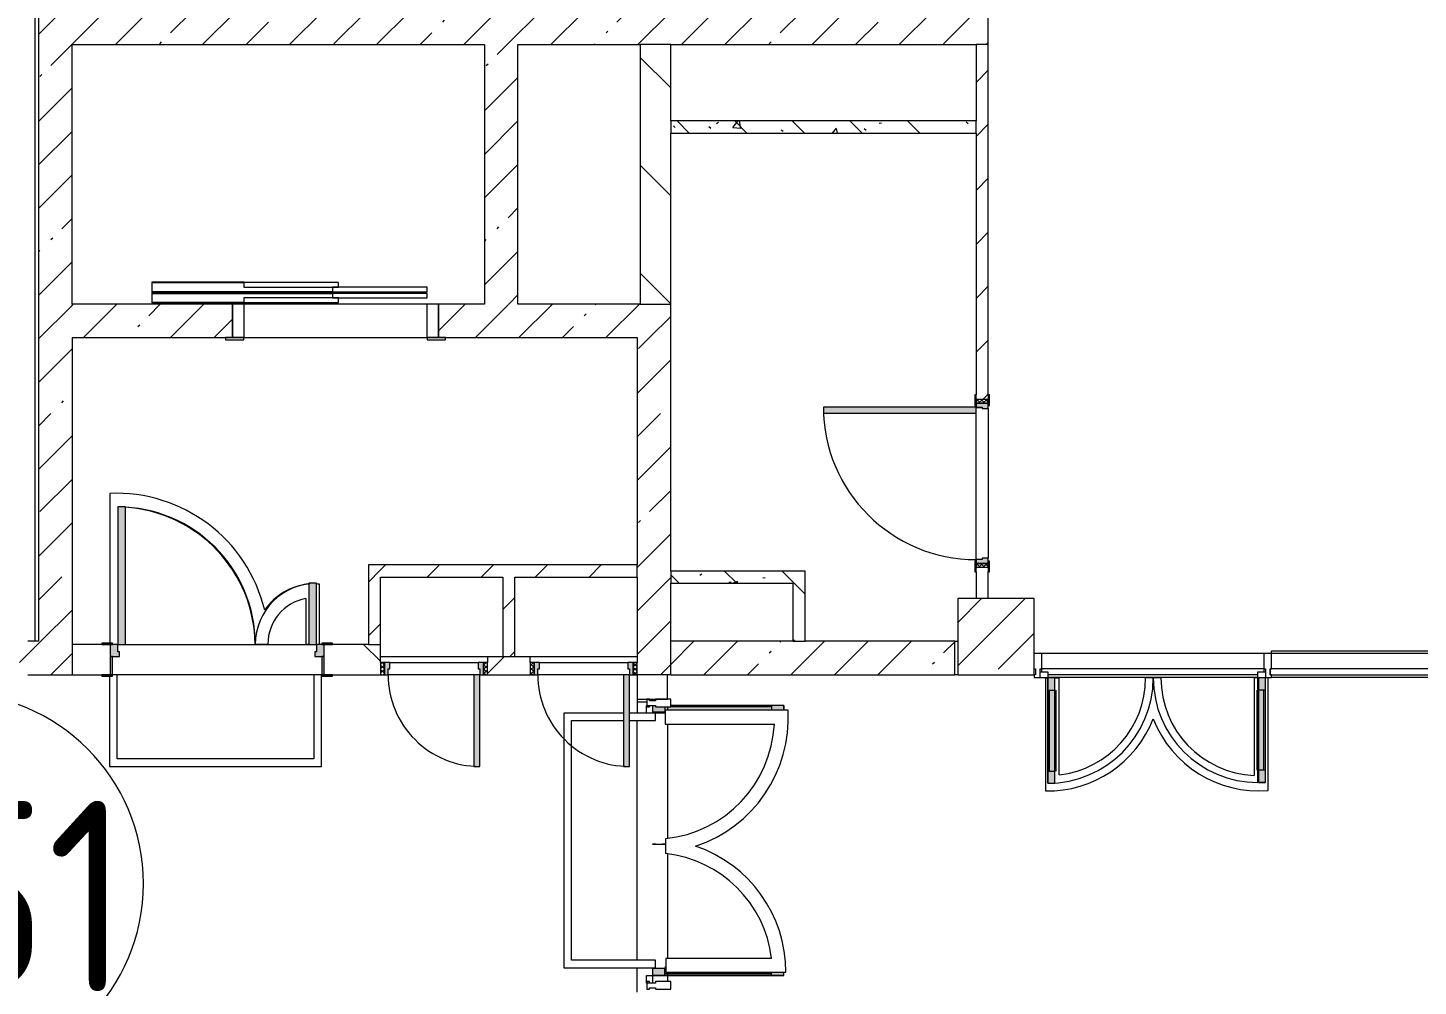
# Model space of a CAD drawing. Header units: millimetres. Extents: x 39815 to 261742, y -8553 to 29000.
# Drawn here: x 229242 to 238347, y 11360 to 17640 of the extents above; entities that cross this region are included whole.
import ezdxf

# ---------------------------------------------------------------- set-up
doc = ezdxf.new("R2010")
doc.units = ezdxf.units.MM
for name, color, linetype, lineweight in [('A-AREA-IDEN', 7, 'Continuous', 9), ('A-GLAZ-CURT-2', 7, 'Continuous', 5), ('A-GLAZ-CWMG-2', 7, 'Continuous', 5), ('A-WALL-2', 7, 'Continuous', 9), ('I-WALL-3', 7, 'Continuous', 5), ('S-COLS', 7, 'Continuous', 5)]:
    doc.layers.add(name, color=color, linetype=linetype, lineweight=lineweight)
for name, color, linetype, lineweight, true_color in [('A-DETL-GENF-3', 7, 'Continuous', 5, 0xe2e2e2), ('A-DETL-GENF-4', 7, 'Continuous', 5, 0xaaaaaa), ('A-DOOR-2', 7, 'Continuous', 5, 0xaaaaaa), ('A-DOOR-3', 7, 'Continuous', 5, 0xe2e2e2), ('A-DOOR-FRAM-2', 7, 'Continuous', 5, 0xe2e2e2), ('A-DOOR-FRAM-3', 7, 'Continuous', 5, 0xaaaaaa), ('A-FLOR-1', 7, 'Continuous', 5, 0xaaaaaa), ('I-WALL-5', 7, 'Continuous', 5, 0x787878)]:
    doc.layers.add(name, color=color, linetype=linetype, lineweight=lineweight, true_color=true_color)
doc.styles.add('GOST Common_3', font='GOST_Common.ttf', dxfattribs={"width": 0.9, "height": 1250})
pattern_1 = [(45, (134731.94, 0), (-285.1231, 285.1231), []), (45, (135017.06, 0), (-285.1231, 285.1231), [504.031, -100.806, 16.764, -84.042])]
pattern_2 = [(135, (134731.94, 0), (-353.5534, -353.5534), [])]
pattern_3 = [(45, (134731.94, 0), (-176.7767, 176.7767), [])]
pattern_4 = [(135, (134731.94, 0), (-377.1708, -377.1708), [533.4, -88.9, 17.78, -88.9]), (135, (134731.94, 376.94), (-377.1708, -377.1708), []), (50, (134731.94, 0), (637.6445, -55.7866), [66.675, -733.425]), (355, (134731.94, 0), (-123.3494, 668.6992), [53.34, -586.74]), (100.451, (134785.1, -4.65), (514.299, 612.908), [56.665, -623.315]), (46.184, (134731.94, 177.8), (948.7764, -147.1497), [100.012, -1100.137]), (96.636, (134811, 165.5), (830.909, 865.997), [84.998, -934.973]), (351.184, (134731.9, 177.8), (830.918, 865.988), [80.01, -880.11]), (21, (134820.84, 133.35), (530.6506, -357.9283), [66.675, -733.425]), (326, (134820.84, 133.35), (216.308, 644.6585), [53.34, -586.74]), (71.451, (134865.06, 103.5), (746.9596, 286.7243), [56.665, -623.315]), (37.5, (134731.94, 0), (10.81053, 295.9426), [16.764, -562.864, 16.764, -578.866, -588.962]), (37.5, (134731.94, 0), (10.81053, 295.9426), [-1175.258, 16.764, -572.198]), (7.5, (134731.94, 0), (233.8692, 350.6318), [16.764, -322.834, 16.764, -549.529, -224.472]), (7.5, (134731.94, 0), (233.8692, 350.6318), [-905.891, 16.764, -207.708]), (327.5, (134533.7, 0), (474.5678, -20.0513), [16.764, -205.486, 16.764, -676.656, -920.115]), (327.5, (134533.7, 0), (474.5678, -20.0513), [-915.67, 16.764, -903.351]), (317.5, (134444.8, 0), (518.4522, 88.9934), [16.764, -272.161, 16.764, -443.738, -653.415]), (317.5, (134444.8, 0), (518.4522, 88.9934), [-749.427, 16.764, -636.651])]

# ---------------------------------------------------------------- blocks, each defined once
blk = doc.blocks.new('110_Дверь_СКБ_1Ст_Внутренняя1 - Д-3б_п_ 1100x2100h_много всего 2-32816779-Общий план 2 этажа с размещением фрагментов 2_8-2_11')
at = {"layer": 'A-DOOR-2'}
h = blk.add_hatch(dxfattribs=at)
h.set_pattern_fill('FP_12', color=256, style=0, pattern_type=2)
h.set_pattern_definition([(135, (1751.41, 104.685), (-14.14214, -14.14214), []), (225, (1751.41, 104.685), (14.14214, -14.14214), [])])
h.paths.add_polyline_path([(537.5, -40), (562.5, -40), (562.5, 40), (537.5, 40)])
at = {"layer": 'A-DOOR-3'}
h = blk.add_hatch(color=256, dxfattribs=at)
h.paths.add_polyline_path([(-512.5, 40), (-512.5, -40), (-477.5, -40), (-477.5, 0), (-487.5, 0), (-487.5, 40)])
h.paths.add_polyline_path([(502.5, 0), (502.5, -40), (537.5, -40), (537.5, 40), (512.5, 40), (512.5, 0)])
at = {"layer": 'A-DOOR-FRAM-2'}
for points in [[(472.5, 40), (512.5, 40), (512.5, 1040), (472.5, 1040), (472.5, 350.8)], [(-567.5, 40), (-497.5, 40), (-497.5, 48), (-567.5, 48)], [(522.5, 40), (592.5, 40), (592.5, 48), (522.5, 48)], [(-567.5, -48), (-497.5, -48), (-497.5, -40), (-567.5, -40)], [(522.5, -48), (592.5, -48), (592.5, -40), (522.5, -40)]]:
    blk.add_hatch(color=256, dxfattribs=at).paths.add_polyline_path(points)
at = {"layer": 'A-DOOR-FRAM-3'}
h = blk.add_hatch(dxfattribs=at)
h.set_pattern_fill('FP_13', color=256, style=0, pattern_type=2)
h.set_pattern_definition([(45, (-371.384, 104.685), (-14.1421, 14.1421), []), (135, (-371.384, 104.685), (-14.1421, -14.1421), [])])
h.paths.add_polyline_path([(-537.5, -40), (-512.5, -40), (-512.5, 40), (-537.5, 40)])
at = {"layer": 'A-DOOR-2'}
for p, q in [((512.5, 1040), (472.5, 1040)), ((472.5, 1040), (472.5, 40)), ((512.5, 40), (512.5, 1040)), ((472.5, 40), (512.5, 40))]:
    blk.add_line(p, q, dxfattribs=at)
blk.add_arc((512.5, 40), 1000, 90, 180, dxfattribs=at)
at = {"layer": 'A-DOOR-FRAM-3'}
for p, q in [((-497.5, 48), (-567.5, 48)), ((-567.5, 48), (-567.5, 40)), ((-567.5, 40), (-497.5, 40)), ((-512.5, 40), (-537.5, 40)), ((-537.5, 40), (-537.5, -40)), ((-487.5, 40), (-512.5, 40)), ((-512.5, 40), (-512.5, -40)), ((-512.5, -40), (-512.5, 40)), ((-497.5, 40), (-512.5, 40)), ((-512.5, 40), (-512.5, 39)), ((-512.5, 39), (-497.5, 39)), ((-497.5, 40), (-497.5, 48)), ((-497.5, 39), (-497.5, 40)), ((-487.5, 0), (-487.5, 40)), ((-477.5, 0), (-487.5, 0)), ((-477.5, -40), (-477.5, 0)), ((512.5, 0), (502.5, 0)), ((502.5, 0), (502.5, -40)), ((512.5, 40), (512.5, 0)), ((537.5, 40), (512.5, 40)), ((592.5, 48), (522.5, 48)), ((522.5, 48), (522.5, 40)), ((537.5, 40), (522.5, 40)), ((522.5, 40), (522.5, 39)), ((522.5, 40), (592.5, 40)), ((522.5, 39), (537.5, 39)), ((537.5, -40), (537.5, 40)), ((562.5, 40), (537.5, 40)), ((537.5, 40), (537.5, -40)), ((537.5, 39), (537.5, 40)), ((562.5, -40), (562.5, 40)), ((592.5, 40), (592.5, 48)), ((-497.5, -40), (-567.5, -40)), ((-567.5, -40), (-567.5, -48)), ((-567.5, -48), (-497.5, -48)), ((-537.5, -40), (-512.5, -40)), ((-497.5, -39), (-512.5, -39)), ((-512.5, -39), (-512.5, -40)), ((-512.5, -40), (-477.5, -40)), ((-512.5, -40), (-497.5, -40)), ((-497.5, -40), (-497.5, -39)), ((-497.5, -48), (-497.5, -40)), ((502.5, -40), (537.5, -40)), ((537.5, -39), (522.5, -39)), ((522.5, -39), (522.5, -40)), ((522.5, -40), (537.5, -40)), ((592.5, -40), (522.5, -40)), ((522.5, -40), (522.5, -48)), ((522.5, -48), (592.5, -48)), ((537.5, -40), (537.5, -39)), ((537.5, -40), (562.5, -40)), ((592.5, -48), (592.5, -40))]:
    blk.add_line(p, q, dxfattribs=at)
blk = doc.blocks.new('110_Дверь_СКБ_2Ст - Д-3а 1450x2100h_Лестничная клетка из коридора-32352288-Общий план 2 этажа с размещением фрагментов 2_8-2_11')
at = {"layer": 'A-DOOR-3'}
for points in [[(-587.5, 100), (-587.5, 1000), (-637.5, 1000), (-637.5, 100)], [(662.5, 100), (662.5, 500), (612.5, 500), (612.5, 100)], [(712.5, -100), (712.5, 20), (697.5, 20), (697.5, -100)]]:
    blk.add_hatch(color=256, dxfattribs=at).paths.add_polyline_path(points)
h = blk.add_hatch(color=256, dxfattribs=at)
h.paths.add_polyline_path([(652.5, 20), (712.5, 20), (712.5, 100), (662.5, 100), (662.5, 50), (652.5, 50)])
h.paths.add_polyline_path([(-687.5, 20), (-627.5, 20), (-627.5, 50), (-637.5, 50), (-637.5, 100), (-687.5, 100)])
at = {"layer": 'A-DOOR-FRAM-2'}
for points in [[(-672.5, 100), (-672.5, 108), (-742.5, 108), (-742.5, 100)], [(767.5, 100), (767.5, 108), (697.5, 108), (697.5, 100)], [(-672.5, -100), (-672.5, 20), (-687.5, 20), (-687.5, -100)], [(-672.5, -108), (-672.5, -100), (-742.5, -100), (-742.5, -108)], [(767.5, -108), (767.5, -100), (697.5, -100), (697.5, -108)]]:
    blk.add_hatch(color=256, dxfattribs=at).paths.add_polyline_path(points)
at = {"layer": 'A-DOOR-2'}
for p, q in [((-637.5, 1000), (-637.5, 100)), ((-587.5, 1000), (-637.5, 1000)), ((-587.5, 100), (-587.5, 1000)), ((662.5, 500), (612.5, 500)), ((612.5, 500), (612.5, 100)), ((662.5, 100), (662.5, 500)), ((-637.5, 100), (-587.5, 100)), ((612.5, 100), (662.5, 100))]:
    blk.add_line(p, q, dxfattribs=at)
for centre, radius, start, end in [((-637.5, 100), 900, 0, 90), ((662.5, 100), 400, 90, 180)]:
    blk.add_arc(centre, radius, start, end, dxfattribs=at)
at = {"layer": 'A-DOOR-FRAM-3'}
for p, q in [((-672.5, 108), (-742.5, 108)), ((-742.5, 108), (-742.5, 100)), ((-742.5, 100), (-672.5, 100)), ((-637.5, 100), (-687.5, 100)), ((-687.5, 100), (-687.5, 20)), ((-672.5, 100), (-672.5, 108)), ((-637.5, 50), (-637.5, 100)), ((662.5, 100), (662.5, 50)), ((712.5, 100), (662.5, 100)), ((767.5, 108), (697.5, 108)), ((697.5, 108), (697.5, 100)), ((697.5, 100), (767.5, 100)), ((712.5, 20), (712.5, 100)), ((767.5, 100), (767.5, 108)), ((-687.5, 20), (-627.5, 20)), ((-672.5, 20), (-687.5, 20)), ((-687.5, 20), (-687.5, -100)), ((-672.5, -100), (-672.5, 20)), ((-627.5, 50), (-637.5, 50)), ((-627.5, 20), (-627.5, 50)), ((662.5, 50), (652.5, 50)), ((652.5, 50), (652.5, 20)), ((652.5, 20), (712.5, 20)), ((712.5, 20), (697.5, 20)), ((697.5, 20), (697.5, -100)), ((712.5, -100), (712.5, 20)), ((-672.5, -100), (-742.5, -100)), ((-742.5, -100), (-742.5, -108)), ((-742.5, -108), (-672.5, -108)), ((-687.5, -100), (-672.5, -100)), ((-672.5, -108), (-672.5, -100)), ((697.5, -100), (712.5, -100)), ((767.5, -100), (697.5, -100)), ((697.5, -100), (697.5, -108)), ((697.5, -108), (767.5, -108)), ((767.5, -108), (767.5, -100))]:
    blk.add_line(p, q, dxfattribs=at)
blk = doc.blocks.new('110_Дверь_СКБ_1Ст - д-18 700x2100h_Технический шкаф ЭОМ и СС-23698042-Общий план 2 этажа с размещением фрагментов 2_8-2_11')
at = {"layer": 'A-DOOR-2'}
h = blk.add_hatch(dxfattribs=at)
h.set_pattern_fill('FP_139', color=256, style=0, pattern_type=2)
h.set_pattern_definition([(135, (1951.41, 124.685), (-14.14214, -14.14214), []), (225, (1951.41, 124.685), (14.14214, -14.14214), [])])
h.paths.add_polyline_path([(362.5, 60), (337.5, 60), (337.5, -20), (362.5, -20)])
at = {"layer": 'A-DOOR-3'}
h = blk.add_hatch(color=256, dxfattribs=at)
h.paths.add_polyline_path([(312.5, 60), (312.5, 20), (302.5, 20), (302.5, -20), (337.5, -20), (337.5, 60)])
h.paths.add_polyline_path([(-287.5, 60), (-312.5, 60), (-312.5, -20), (-277.5, -20), (-277.5, 20), (-287.5, 20)])
at = {"layer": 'A-DOOR-FRAM-2'}
blk.add_hatch(color=256, dxfattribs=at).paths.add_polyline_path([(-247.5, 660), (-287.5, 660), (-287.5, 60), (-247.5, 60), (-247.5, 335.9)])
at = {"layer": 'A-DOOR-FRAM-3'}
h = blk.add_hatch(dxfattribs=at)
h.set_pattern_fill('FP_140', color=256, style=0, pattern_type=2)
h.set_pattern_definition([(45, (-171.384, 124.685), (-14.1421, 14.1421), []), (135, (-171.384, 124.685), (-14.1421, -14.1421), [])])
h.paths.add_polyline_path([(-312.5, 60), (-337.5, 60), (-337.5, -20), (-312.5, -20)])
at = {"layer": 'A-DOOR-2'}
for p, q in [((-287.5, 660), (-287.5, 60)), ((-247.5, 660), (-287.5, 660)), ((-247.5, 60), (-247.5, 660)), ((-287.5, 60), (-247.5, 60))]:
    blk.add_line(p, q, dxfattribs=at)
blk.add_arc((-287.5, 60), 600, 360, 90, dxfattribs=at)
at = {"layer": 'A-DOOR-FRAM-3'}
for p, q in [((-312.5, 60), (-337.5, 60)), ((-337.5, 60), (-337.5, -20)), ((-287.5, 60), (-312.5, 60)), ((-312.5, 60), (-312.5, -20)), ((-312.5, -20), (-312.5, 60)), ((-287.5, 20), (-287.5, 60)), ((-277.5, 20), (-287.5, 20)), ((-277.5, -20), (-277.5, 20)), ((-247.5, 60), (312.5, 60)), ((312.5, 20), (302.5, 20)), ((302.5, 20), (302.5, -20)), ((312.5, 60), (312.5, 20)), ((337.5, 60), (312.5, 60)), ((337.5, -20), (337.5, 60)), ((362.5, 60), (337.5, 60)), ((337.5, 60), (337.5, -20)), ((362.5, -20), (362.5, 60)), ((-337.5, -20), (-312.5, -20)), ((-312.5, -20), (-277.5, -20)), ((302.5, -20), (-277.5, -20)), ((302.5, -20), (337.5, -20)), ((337.5, -20), (362.5, -20))]:
    blk.add_line(p, q, dxfattribs=at)
blk = doc.blocks.new('BSC_Колонна _Прямоугольная - 500х500-17857564-Общий план 2 этажа с размещением фрагментов 2_8-2_11')
at = {"layer": 'S-COLS'}
h = blk.add_hatch(dxfattribs=at)
h.set_pattern_fill('FP_170', color=256, style=0, pattern_type=2)
h.set_pattern_definition([(45, (-100850, -13650), (-285.1231, 285.1231), []), (45, (-100564.88, -13650), (-285.1231, 285.1231), [504.031, -100.806, 16.764, -84.042])])
h.paths.add_polyline_path([(-250, -250), (250, -250), (250, 250), (-250, 250), (-250, 14.4)])
for p, q in [((250, 250), (-250, 250)), ((-250, 250), (-250, -250)), ((250, -250), (250, 250)), ((-250, -250), (250, -250))]:
    blk.add_line(p, q, dxfattribs=at)
blk = doc.blocks.new('DOR_Дверь лифта - 1350х2050h-19118285-Общий план 2 этажа с размещением фрагментов 2_8-2_11')
at = {"layer": 'A-DOOR-2'}
for p, q in [((-600, 125), (-720, 125)), ((-720, 125), (-720, 110)), ((-720, 110), (-600, 110)), ((-675, 110), (-675, -110)), ((-600, 110), (-675, 110)), ((-600, 110), (-600, 125)), ((600, 110), (-600, 110)), ((-600, 110), (-600, -110)), ((720, 125), (600, 125)), ((600, 125), (600, 110)), ((600, -110), (600, 110)), ((675, 110), (600, 110)), ((600, 110), (720, 110)), ((675, -110), (675, 110)), ((720, 110), (720, 125)), ((-675, -110), (-600, -110)), ((-600, -110), (600, -110)), ((-600, -150), (-600, -180)), ((20, -150), (-600, -150)), ((-600, -180), (20, -180)), ((-20, -120), (-20, -150)), ((600, -120), (-20, -120)), ((-20, -150), (600, -150)), ((20, -180), (20, -150)), ((600, -110), (675, -110)), ((600, -150), (600, -120)), ((-600, -190), (-600, -220)), ((20, -190), (-600, -190)), ((-600, -220), (20, -220)), ((-20, -220), (-20, -250)), ((600, -220), (-20, -220)), ((-20, -250), (600, -250)), ((20, -220), (20, -190)), ((600, -250), (600, -220))]:
    blk.add_line(p, q, dxfattribs=at)
at = {"layer": 'A-DOOR-FRAM-3'}
for p, q in [((1200, -180), (20, -180)), ((20, -180), (20, -183)), ((600, -117), (600, -120)), ((1203, -117), (600, -117)), ((600, -120), (1200, -120)), ((1200, -120), (1200, -180)), ((1203, -183), (1203, -117)), ((20, -183), (1203, -183)), ((1203, -187), (20, -187)), ((20, -187), (20, -190)), ((20, -190), (1200, -190)), ((600, -250), (600, -253)), ((1200, -250), (600, -250)), ((600, -253), (1203, -253)), ((1200, -190), (1200, -250)), ((1203, -253), (1203, -187))]:
    blk.add_line(p, q, dxfattribs=at)
blk = doc.blocks.new('Дверь_Витражная_остекление_ - ВВ-7 остекление-32349468-Общий план 2 этажа с размещением фрагментов 2_8-2_11')
at = {"layer": 'A-DETL-GENF-3'}
for points in [[(-860, -165.5), (-860, -880), (-837.2, -880), (-837.2, -106.8), (-815, -106.8), (-815, -20), (-860, -20), (-860, -106.8)], [(865, -103.8), (877.8, -103.8), (877.8, -880), (910, -880), (910, -140), (900, -140), (900, -40), (910, -40), (910, -20), (865, -20)]]:
    blk.add_hatch(color=256, dxfattribs=at).paths.add_polyline_path(points)
at = {"layer": 'A-DETL-GENF-4'}
for p, q in [((-815, -20), (-860, -20)), ((-860, -880), (-860, -20)), ((-815, -20), (-860, -20)), ((-860, -20), (-860, -880)), ((-815, -106.8), (-815, -20)), ((-815, -106.8), (-815, -20)), ((865, -103.8), (865, -20)), ((865, -20), (865, -103.8)), ((-860, -100), (-815, -100)), ((-850, -800), (-850, -100)), ((-806, -106.8), (-806, -100)), ((900, -100), (865, -100)), ((900, -800), (900, -140)), ((910, -880), (910, -140)), ((910, -880), (910, -140)), ((-860, -800), (-837.2, -800)), ((910, -800), (877.8, -800)), ((-860, -880), (-837.2, -880)), ((-860, -880), (-837.2, -880)), ((910, -880), (877.8, -880)), ((877.8, -880), (910, -880))]:
    blk.add_line(p, q, dxfattribs=at)
at = {"layer": 'A-DOOR-2'}
for p, q in [((-910, 20), (-860, 20)), ((-910, -20), (-910, 20)), ((-860, 20), (-860, -20)), ((860, 20), (910, 20)), ((860, -20), (860, 20)), ((910, 20), (910, -20)), ((-860, -20), (-910, -20)), ((-860, -880), (-860, -20)), ((910, -20), (860, -20)), ((860, -103.8), (860, -39))]:
    blk.add_line(p, q, dxfattribs=at)
for centre, start, end in [((-860, -20), 354.22155, 0), ((860, -20), 180, 185.77845), ((-860, -20), 270, 271.54729)]:
    blk.add_arc(centre, 860, start, end, dxfattribs=at)
blk = doc.blocks.new('Прямоугольный импост - Импост структурный с накладкой - 160мм Темный-32310142-Общий план 2 этажа с размещением фрагментов 2_8-2_11')
at = {"layer": 'A-GLAZ-CWMG-2'}
for p, q in [((-50, 0), (-50, 17)), ((-50, 17), (0, 17)), ((-40, 0), (-50, 0)), ((-40, -40), (-40, 0)), ((0, 0), (-10, 0)), ((-10, 0), (-10, -40)), ((0, 17), (0, 0)), ((-50, -140), (-50, -40)), ((-50, -40), (-40, -40)), ((-10, -40), (0, -40)), ((0, -40), (0, -140)), ((0, -140), (-50, -140))]:
    blk.add_line(p, q, dxfattribs=at)
blk = doc.blocks.new('Прямоугольный импост - Импост структурный с накладкой - 160мм Темный-32348142-Общий план 2 этажа с размещением фрагментов 2_8-2_11')
at = {"layer": 'A-GLAZ-CWMG-2'}
for p, q in [((0, 17), (-50, 17)), ((-50, 17), (-50, 0)), ((-50, 0), (-40, 0)), ((-40, 0), (-40, -40)), ((-10, -40), (-10, 0)), ((-10, 0), (0, 0)), ((0, 0), (0, 17)), ((-40, -40), (-50, -40)), ((-50, -40), (-50, -140)), ((0, -40), (-10, -40)), ((0, -140), (0, -40)), ((-50, -140), (0, -140))]:
    blk.add_line(p, q, dxfattribs=at)
blk = doc.blocks.new('Дверь_Витражная_остекление_ - ВВ-22-32429667-Общий план 2 этажа с размещением фрагментов 2_8-2_11')
at = {"layer": 'A-DETL-GENF-3'}
for points in [[(-642.5, -710), (-642.5, -20), (-687.5, -20), (-687.5, -710)], [(737.5, -705), (737.5, -20), (692.5, -20), (692.5, -705)]]:
    blk.add_hatch(color=256, dxfattribs=at).paths.add_polyline_path(points)
at = {"layer": 'A-DETL-GENF-4'}
for p, q in [((-642.5, -20), (-687.5, -20)), ((-687.5, -710), (-687.5, -20)), ((-642.5, -20), (-687.5, -20)), ((-687.5, -20), (-687.5, -710)), ((-642.5, -710), (-642.5, -20)), ((-642.5, -710), (-642.5, -20)), ((692.5, -705), (692.5, -20)), ((692.5, -20), (692.5, -705)), ((737.5, -705), (737.5, -20)), ((737.5, -705), (737.5, -20)), ((-687.5, -100), (-642.5, -100)), ((-677.5, -630), (-677.5, -100)), ((-633.5, -630), (-633.5, -100)), ((683.5, -625), (683.5, -100)), ((737.5, -100), (692.5, -100)), ((727.5, -625), (727.5, -100)), ((-687.5, -630), (-642.5, -630)), ((737.5, -625), (692.5, -625)), ((-687.5, -710), (-642.5, -710)), ((-687.5, -710), (-642.5, -710)), ((737.5, -705), (692.5, -705)), ((692.5, -705), (737.5, -705))]:
    blk.add_line(p, q, dxfattribs=at)
at = {"layer": 'A-DOOR-2'}
for p, q in [((-737.5, 20), (-687.5, 20)), ((-737.5, -20), (-737.5, 20)), ((-687.5, 20), (-687.5, -20)), ((687.5, 20), (737.5, 20)), ((687.5, -20), (687.5, 20)), ((737.5, 20), (737.5, -20)), ((-687.5, -20), (-737.5, -20)), ((-687.5, -710), (-687.5, -20)), ((687.5, -705), (687.5, -20)), ((737.5, -20), (687.5, -20))]:
    blk.add_line(p, q, dxfattribs=at)
for centre, radius, start, end in [((-687.5, -20), 690, 270, 0), ((687.5, -20), 685, 180, 270)]:
    blk.add_arc(centre, radius, start, end, dxfattribs=at)
blk = doc.blocks.new('Прямоугольный импост - Импост структурный с накладкой - 160мм Темный-V355-Общий план 2 этажа с размещением фрагментов 2_8-2_11')
at = {"layer": 'A-GLAZ-CWMG-2'}
for p, q in [((0, 17), (-40, 17)), ((-10, -40), (-10, 0)), ((-10, 0), (0, 0)), ((0, 0), (0, 17)), ((-40, -40), (-50, -40)), ((-50, -40), (-50, -140)), ((-40, -20), (-40, -40)), ((0, -40), (-10, -40)), ((-50, -140), (0, -140))]:
    blk.add_line(p, q, dxfattribs=at)
blk = doc.blocks.new('Прямоугольный импост - Импост структурный с накладкой - 160мм Темный-32427025-Общий план 2 этажа с размещением фрагментов 2_8-2_11')
at = {"layer": 'A-GLAZ-CWMG-2'}
for p, q in [((102605, 13540), (101150, 13540)), ((101150, 13420), (101150, 13440)), ((102605, 13440), (101150, 13440)), ((102565, 13400), (101190, 13400)), ((102605, 13440), (102605, 13420)), ((102565, 13383), (101190, 13383))]:
    blk.add_line(p, q, dxfattribs=at)
blk = doc.blocks.new('Системная панель - Стекло - 40мм-32427252-Общий план 2 этажа с размещением фрагментов 2_8-2_11')
at = {"layer": 'A-GLAZ-CURT-2'}
for p, q in [((720, 40), (-720, 40)), ((-720, 40), (-720, 0)), ((-720, 0), (720, 0)), ((720, 0), (720, 40))]:
    blk.add_line(p, q, dxfattribs=at)
blk = doc.blocks.new('Прямоугольный импост - Импост структурный с накладкой - 160мм Темный-32427244-Общий план 2 этажа с размещением фрагментов 2_8-2_11')
at = {"layer": 'A-GLAZ-CWMG-2'}
for p, q in [((-15, 17), (25, 17)), ((25, 0), (15, 0)), ((15, 0), (15, -40)), ((25, 17), (25, 0)), ((-25, -140), (-25, -40)), ((-25, -40), (-15, -40)), ((-15, -40), (-15, -20)), ((15, -40), (25, -40)), ((25, -40), (25, -140)), ((25, -140), (-25, -140))]:
    blk.add_line(p, q, dxfattribs=at)
blk = doc.blocks.new('Прямоугольный импост - Импост структурный с накладкой - 160мм Темный-32427250-Общий план 2 этажа с размещением фрагментов 2_8-2_11')
at = {"layer": 'A-GLAZ-CWMG-2'}
for p, q in [((104075, 13540), (102655, 13540)), ((104075, 13383), (102655, 13383))]:
    blk.add_line(p, q, dxfattribs=at)
blk = doc.blocks.new('Марка_Помещения - Номер-25198446-Общий план 2 этажа с размещением фрагментов 2_8-2_11')
at = {"layer": 'A-AREA-IDEN'}
for start, end in [(360, 180), (180, 360)]:
    blk.add_arc((0, 0), 2.5, start, end, dxfattribs=at)

msp = doc.modelspace()

# ---------------------------------------------------------------- hatches: boundary and pattern name
at = {"layer": 'I-WALL-3'}
h = msp.add_hatch(dxfattribs=at)
h.set_pattern_fill('FP_69', color=256, style=0, pattern_type=2)
h.set_pattern_definition(pattern_1)
h.paths.add_polyline_path([(235451.9, 17530), (235531.9, 17530), (235531.9, 17750), (229311.9, 17750), (229311.9, 17530), (235141.1, 17530)])
h = msp.add_hatch(dxfattribs=at)
h.set_pattern_fill('FP_69', color=256, style=0, pattern_type=2)
h.set_pattern_definition(pattern_1)
h.paths.add_polyline_path([(229531.9, 13620), (229531.9, 17530), (229311.9, 17530), (229311.9, 13620)])
h = msp.add_hatch(dxfattribs=at)
h.set_pattern_fill('FP_69', color=256, style=0, pattern_type=2)
h.set_pattern_definition(pattern_1)
h.paths.add_polyline_path([(232451.9, 15830), (232451.9, 17530), (232231.9, 17530), (232231.9, 15830)])
h = msp.add_hatch(dxfattribs=at)
h.set_pattern_fill('FP_72', color=256, style=0, pattern_type=2)
h.set_pattern_definition(pattern_2)
h.paths.add_polyline_path([(233251.9, 15830), (233451.9, 15830), (233451.9, 17530), (233251.9, 17530)])
h = msp.add_hatch(dxfattribs=at)
h.set_pattern_fill('FP_73', color=256, style=0, pattern_type=2)
h.set_pattern_definition(pattern_3)
h.paths.add_polyline_path([(235479, 13900), (235531.9, 13900), (235531.9, 14105), (235451.9, 14105), (235451.9, 13900)])
h.paths.add_polyline_path([(235451.9, 15205), (235531.9, 15205), (235531.9, 17530), (235451.9, 17530), (235451.9, 15235)])
h = msp.add_hatch(dxfattribs=at)
h.set_pattern_fill('FP_69', color=256, style=0, pattern_type=2)
h.set_pattern_definition(pattern_1)
h.paths.add_polyline_path([(229531.9, 15610), (230581.9, 15610), (230581.9, 15830), (229531.9, 15825.8)])
h.paths.add_polyline_path([(232924.3, 15610), (233451.9, 15610), (233451.9, 15830), (231931.9, 15825.8), (231931.9, 15610)])
h = msp.add_hatch(dxfattribs=at)
h.set_pattern_fill('FP_69', color=256, style=0, pattern_type=2)
h.set_pattern_definition(pattern_1)
h.paths.add_polyline_path([(233451.9, 13400), (233451.9, 15610), (233231.9, 15610), (233231.9, 13400)])
h = msp.add_hatch(dxfattribs=at)
h.set_pattern_fill('FP_73', color=256, style=0, pattern_type=2)
h.set_pattern_definition(pattern_3)
h.paths.add_polyline_path([(231471.9, 13600), (231551.9, 13600), (231551.9, 14120), (231471.9, 14120), (231471.9, 13664.4)])
h = msp.add_hatch(dxfattribs=at)
h.set_pattern_fill('FP_73', color=256, style=0, pattern_type=2)
h.set_pattern_definition(pattern_3)
h.paths.add_polyline_path([(232351.9, 14040), (233231.9, 14040), (233231.9, 14120), (231551.9, 14120), (231551.9, 14040), (231815.8, 14040)])
h = msp.add_hatch(dxfattribs=at)
h.set_pattern_fill('FP_73', color=256, style=0, pattern_type=2)
h.set_pattern_definition(pattern_3)
h.paths.add_polyline_path([(232351.9, 13520), (232431.9, 13520), (232431.9, 14040), (232351.9, 14040), (232351.9, 13664.4)])
h = msp.add_hatch(dxfattribs=at)
h.set_pattern_fill('FP_69', color=256, style=0, pattern_type=2)
h.set_pattern_definition(pattern_1)
h.paths.add_polyline_path([(229420.3, 13400), (229531.9, 13400), (229531.9, 13620), (229186.9, 13620), (229186.9, 13400), (229241.9, 13400)])
h.paths.add_polyline_path([(227761.9, 13400), (227786.9, 13400), (227786.9, 13620), (227761.9, 13620), (227761.9, 13540)])
h = msp.add_hatch(dxfattribs=at)
h.set_pattern_fill('FP_72', color=256, style=0, pattern_type=2)
h.set_pattern_definition(pattern_2)
h.paths.add_polyline_path([(231236.9, 13400), (231551.9, 13400), (231551.9, 13600), (231181.9, 13600), (231181.9, 13400)])
h.paths.add_polyline_path([(229599, 13400), (229781.9, 13400), (229781.9, 13600), (229531.9, 13600), (229531.9, 13400)])
h = msp.add_hatch(dxfattribs=at)
h.set_pattern_fill('FP_69', color=256, style=0, pattern_type=2)
h.set_pattern_definition(pattern_1)
h.paths.add_polyline_path([(233451.9, 13400), (235311.9, 13400), (235311.9, 13620), (233451.9, 13620)])
h = msp.add_hatch(dxfattribs=at)
h.set_pattern_fill('FP_173', color=256, style=0, pattern_type=2)
h.set_pattern_definition([(45, (134731.94, 0), (-427.6843, 427.6843), []), (45, (135017.06, 0), (-427.6843, 427.6843), [])])
h.paths.add_polyline_path([(232531.9, 13400), (232531.9, 13520), (232251.9, 13520), (232251.9, 13400), (232370.1, 13400)])
at = {"layer": 'I-WALL-5'}
h = msp.add_hatch(dxfattribs=at)
h.set_pattern_fill('FP_78', color=256, style=0, pattern_type=2)
h.set_pattern_definition(pattern_4)
h.paths.add_polyline_path([(235451.9, 16950), (235451.9, 17030), (233451.9, 17030), (233451.9, 16950), (235141.1, 16950)])
h = msp.add_hatch(dxfattribs=at)
h.set_pattern_fill('FP_78', color=256, style=0, pattern_type=2)
h.set_pattern_definition(pattern_4)
h.paths.add_polyline_path([(234251.9, 14000), (234331.9, 14000), (234331.9, 14080), (233451.9, 14080), (233451.9, 14000), (234032.7, 14000)])
h = msp.add_hatch(dxfattribs=at)
h.set_pattern_fill('FP_78', color=256, style=0, pattern_type=2)
h.set_pattern_definition(pattern_4)
h.paths.add_polyline_path([(234331.9, 13620), (234331.9, 14000), (234251.9, 14000), (234251.9, 13620)])

# ---------------------------------------------------------------- linework, layer by layer
at = {"layer": 'A-FLOR-1'}
for p, q in [((229290.9, 13620), (229290.9, 17750)), ((235491.9, 15150), (235451.9, 15150)), ((229778.4, 14589.2), (229778.4, 13608)), ((231152.5, 13601.1), (231152.5, 13994.7)), ((231062.5, 13900.9), (231062.5, 13601.1)), ((229796.9, 13601.1), (229831.9, 13601.1)), ((230730.8, 13601.1), (230813.9, 13601.1)), ((231062.5, 13601.1), (231081.9, 13601.1)), ((231131.9, 13601.1), (231152.5, 13601.1)), ((235311.9, 13620), (235331.9, 13620)), ((237386.9, 13540), (237386.9, 13557)), ((237386.9, 13557), (240261.9, 13557)), ((229776.4, 13392), (229776.4, 12800)), ((229826.4, 13400), (229796.9, 13400)), ((229826.4, 12850), (229826.4, 13400)), ((231165.7, 13400), (231115.7, 13400)), ((231115.7, 13400), (231115.7, 12850)), ((231165.7, 12800), (231165.7, 13400)), ((235331.9, 13400), (235311.9, 13400)), ((235921.9, 13378.5), (235907, 13378.5)), ((235907, 13378.5), (235907, 12640.2)), ((235996.3, 13378.5), (235966.9, 13378.5)), ((235996.3, 12744.3), (235996.3, 13378.5)), ((236661.9, 13380), (236561.9, 13380)), ((237296.9, 13381.5), (237272.2, 13381.5)), ((237272.2, 13381.5), (237272.2, 12740.7)), ((237364.6, 13381.5), (237346.9, 13381.5)), ((237364.6, 12642.7), (237364.6, 13381.5)), ((233295.9, 13221.2), (233231.9, 13221.2)), ((232751.9, 13150), (232751.9, 11481.2)), ((233141.9, 13150), (232751.9, 13150)), ((233292.9, 13150), (233181.9, 13150)), ((233351.9, 13150), (233332.9, 13150)), ((233351.9, 13100), (233351.9, 13150)), ((234220.4, 13167.8), (233416.8, 13167.8)), ((233416.8, 13167.8), (233416.8, 13078)), ((232801.9, 11531.2), (232801.9, 13100)), ((232801.9, 13100), (233141.9, 13100)), ((233181.9, 13100), (233351.9, 13100)), ((233416.8, 13078), (234130.8, 13078)), ((231115.7, 12850), (229826.4, 12850)), ((229776.4, 12800), (231165.7, 12800)), ((233418.3, 12327), (233418.3, 12228.6)), ((232751.9, 11481.2), (233351.9, 11481.2)), ((233351.9, 11531.2), (232801.9, 11531.2)), ((233351.9, 11481.2), (233351.9, 11531.2)), ((234111.6, 11542.2), (233419.8, 11542.2)), ((233419.8, 11542.2), (233419.8, 11452.8)), ((233419.8, 11452.8), (234206.8, 11452.8))]:
    msp.add_line(p, q, dxfattribs=at)
for centre, radius, start, end in [((229820.9, 13590.1), 1000, 13.54971, 92.43764), ((229820.9, 13590.1), 910, 0.6926, 86.14974), ((231118.9, 13601.1), 395, 95.37122, 145.57769), ((231118.9, 13601.1), 395, 85.12655, 88.10651), ((231118.9, 13601.1), 305, 100.66451, 180), ((235921.9, 13380), 640, 276.67397, 0), ((237301.9, 13380), 640, 180, 267.33511), ((233336.8, 13117.8), 885, 288.26618, 3.23877), ((235921.9, 13380), 740, 268.84165, 338.81722), ((237301.9, 13380), 740, 201.18278, 274.85352), ((233336.8, 13117.8), 795, 275.8832, 357.13064), ((233336.8, 11452.8), 780, 6.57701, 84.00325), ((233336.8, 11452.8), 870, 360, 71.40745)]:
    msp.add_arc(centre, radius, start, end, dxfattribs=at)
at = {"layer": 'A-WALL-2'}
for p, q in [((233451.9, 17530), (233251.9, 17530)), ((235531.9, 17530), (235451.9, 17530)), ((233451.9, 17030), (233451.9, 16950)), ((235451.9, 16950), (235451.9, 17030)), ((233251.9, 15830), (233451.9, 15830)), ((233231.9, 14040), (233231.9, 14120)), ((233451.9, 14080), (233451.9, 14000)), ((231471.9, 13600), (231551.9, 13600)), ((234251.9, 13620), (234331.9, 13620)), ((232351.9, 13520), (232431.9, 13520))]:
    msp.add_line(p, q, dxfattribs=at)
at = {"layer": 'I-WALL-3'}
for p, q in [((235531.9, 15235), (235531.9, 20755)), ((229311.9, 17750), (229311.9, 13620)), ((229531.9, 15830), (229531.9, 17530)), ((229531.9, 17530), (232231.9, 17530)), ((232231.9, 17530), (232231.9, 15830)), ((232451.9, 17530), (233251.9, 17530)), ((232451.9, 15830), (232451.9, 17530)), ((233251.9, 17530), (233251.9, 15830)), ((233451.9, 17530), (235451.9, 17530)), ((233451.9, 17030), (233451.9, 17530)), ((235451.9, 17530), (235451.9, 17030)), ((235451.9, 17030), (233451.9, 17030)), ((233451.9, 16950), (235451.9, 16950)), ((233451.9, 14080), (233451.9, 16950)), ((235451.9, 16950), (235451.9, 15235)), ((230581.9, 15830), (229531.9, 15830)), ((230581.9, 15610), (230581.9, 15830)), ((232231.9, 15830), (231931.9, 15830)), ((231931.9, 15830), (231931.9, 15610)), ((233251.9, 15830), (232451.9, 15830)), ((229531.9, 15610), (230581.9, 15610)), ((229531.9, 15610), (229531.9, 13400)), ((231931.9, 15610), (233231.9, 15610)), ((233231.9, 15610), (233231.9, 14120)), ((235451.9, 14155), (235451.9, 15115)), ((235531.9, 15145), (235531.9, 14165)), ((231471.9, 14120), (231471.9, 13600)), ((233231.9, 14120), (231471.9, 14120)), ((231551.9, 13480), (231551.9, 14040)), ((231551.9, 14040), (232351.9, 14040)), ((232351.9, 14040), (232351.9, 13520)), ((232431.9, 14040), (233231.9, 14040)), ((232431.9, 13520), (232431.9, 14040)), ((233231.9, 14040), (233231.9, 13480)), ((234331.9, 14080), (233451.9, 14080)), ((234331.9, 13620), (234331.9, 14080)), ((235451.9, 14075), (235451.9, 13900)), ((235531.9, 13900), (235531.9, 14075)), ((233451.9, 14000), (234251.9, 14000)), ((233451.9, 13400), (233451.9, 14000)), ((234251.9, 14000), (234251.9, 13620)), ((229311.9, 13620), (229241.9, 13620)), ((229726.9, 13600), (229531.9, 13600)), ((229881.9, 13600), (231081.9, 13600)), ((231471.9, 13600), (231236.9, 13600)), ((234251.9, 13620), (233451.9, 13620)), ((235311.9, 13620), (234331.9, 13620)), ((235311.9, 13400), (235311.9, 13620)), ((231551.9, 13520), (232351.9, 13520)), ((232251.9, 13520), (232251.9, 13480)), ((232431.9, 13520), (233231.9, 13520)), ((232531.9, 13480), (232531.9, 13520)), ((229241.9, 13400), (229531.9, 13400)), ((229531.9, 13400), (229726.9, 13400)), ((231115.7, 13400), (229826.4, 13400)), ((231236.9, 13400), (231551.9, 13400)), ((232251.9, 13400), (232531.9, 13400)), ((233451.9, 13400), (233231.9, 13400)), ((233231.9, 13400), (233231.9, 13150)), ((233431.9, 13240), (233431.9, 13400)), ((233451.9, 13400), (235311.9, 13400)), ((233231.9, 13240), (233431.9, 13240)), ((233431.9, 13190), (233431.9, 13167.8)), ((233231.9, 11531.2), (233231.9, 13100)), ((233431.9, 13078), (233431.9, 12329.3)), ((233431.9, 12226.3), (233431.9, 11542.2)), ((233231.9, 11320), (233231.9, 11481.2)), ((233431.9, 11452.8), (233431.9, 11390))]:
    msp.add_line(p, q, dxfattribs=at)

# ---------------------------------------------------------------- block references
at = {"layer": 'A-AREA-IDEN', "xscale": 499.9999999999995, "yscale": 499.9999999999995, "zscale": 499.9999999999995}
msp.add_blockref('Марка_Помещения - Номер-25198446-Общий план 2 этажа с размещением фрагментов 2_8-2_11', (228748.9, 12031.7), dxfattribs=at)
at = {"layer": 'A-DOOR-2'}
for name, p, rotation in [('DOR_Дверь лифта - 1350х2050h-19118285-Общий план 2 этажа с размещением фрагментов 2_8-2_11', (231256.9, 15720), 180), ('110_Дверь_СКБ_1Ст_Внутренняя1 - Д-3б_п_ 1100x2100h_много всего 2-32816779-Общий план 2 этажа с размещением фрагментов 2_8-2_11', (235491.9, 14642.5), 90), ('110_Дверь_СКБ_1Ст - д-18 700x2100h_Технический шкаф ЭОМ и СС-23698042-Общий план 2 этажа с размещением фрагментов 2_8-2_11', (231914.4, 13460), 180), ('110_Дверь_СКБ_1Ст - д-18 700x2100h_Технический шкаф ЭОМ и СС-23698042-Общий план 2 этажа с размещением фрагментов 2_8-2_11', (232894.4, 13460), 180), ('Дверь_Витражная_остекление_ - ВВ-7 остекление-32349468-Общий план 2 этажа с размещением фрагментов 2_8-2_11', (233312.9, 12290), 89.99999999999993)]:
    msp.add_blockref(name, p, dxfattribs=dict(at, rotation=rotation))
for name, p in [('110_Дверь_СКБ_2Ст - Д-3а 1450x2100h_Лестничная клетка из коридора-32352288-Общий план 2 этажа с размещением фрагментов 2_8-2_11', (230469.4, 13500)), ('Дверь_Витражная_остекление_ - ВВ-22-32429667-Общий план 2 этажа с размещением фрагментов 2_8-2_11', (236609.4, 13400))]:
    msp.add_blockref(name, p, dxfattribs=at)
at = {"layer": 'A-GLAZ-CURT-2'}
msp.add_blockref('Системная панель - Стекло - 40мм-32427252-Общий план 2 этажа с размещением фрагментов 2_8-2_11', (238096.9, 13400), dxfattribs=at)
at = {"layer": 'A-GLAZ-CWMG-2'}
for name, p, rotation in [('Прямоугольный импост - Импост структурный с накладкой - 160мм Темный-V355-Общий план 2 этажа с размещением фрагментов 2_8-2_11', (235831.9, 13400), 180), ('Прямоугольный импост - Импост структурный с накладкой - 160мм Темный-32348142-Общий план 2 этажа с размещением фрагментов 2_8-2_11', (233312.9, 13240), 89.99999999999993)]:
    msp.add_blockref(name, p, dxfattribs=dict(at, rotation=rotation))
for name in ['Прямоугольный импост - Импост структурный с накладкой - 160мм Темный-32427025-Общий план 2 этажа с размещением фрагментов 2_8-2_11', 'Прямоугольный импост - Импост структурный с накладкой - 160мм Темный-32427250-Общий план 2 этажа с размещением фрагментов 2_8-2_11']:
    msp.add_blockref(name, (134731.9, 0), dxfattribs=at)
at = {"layer": 'A-GLAZ-CWMG-2', "extrusion": (0, 0, -1)}
for name, p, rotation in [('Прямоугольный импост - Импост структурный с накладкой - 160мм Темный-32427244-Общий план 2 этажа с размещением фрагментов 2_8-2_11', (-237361.9, 13400), 180), ('Прямоугольный импост - Импост структурный с накладкой - 160мм Темный-32310142-Общий план 2 этажа с размещением фрагментов 2_8-2_11', (-233312.9, 11340), 270.0000000000001)]:
    msp.add_blockref(name, p, dxfattribs=dict(at, rotation=rotation))
at = {"layer": 'S-COLS'}
msp.add_blockref('BSC_Колонна _Прямоугольная - 500х500-17857564-Общий план 2 этажа с размещением фрагментов 2_8-2_11', (235581.9, 13650), dxfattribs=at)

# ---------------------------------------------------------------- texts
at = {"layer": 'A-AREA-IDEN', "insert": (227539.5, 12574.5), "char_height": 1250, "width": 3030.379, "attachment_point": 1, "style": 'GOST Common_3'}
msp.add_mtext('2.51', dxfattribs=at)

doc.saveas('drawing.dxf')
